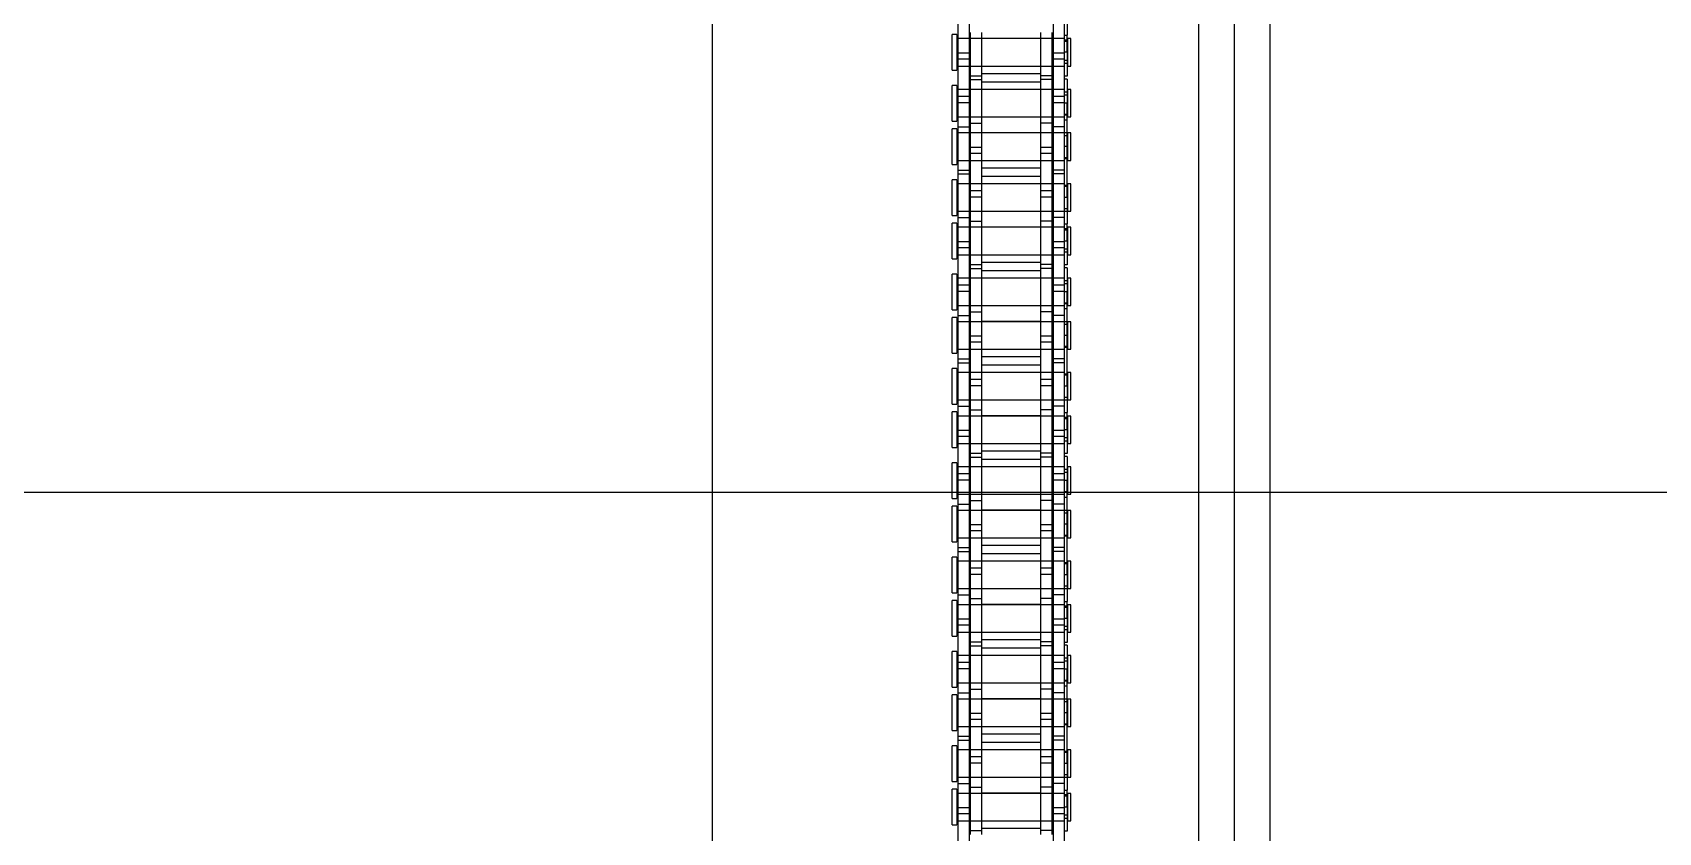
# Model space of a CAD drawing. Header units: metres. Extents: x 0 to 63075, y 0 to 44550.
# Drawn here: x 14017.7 to 14236.6, y 27577.7 to 27685.4 of the extents above; entities that cross this region are included whole.
import ezdxf

# ---------------------------------------------------------------- set-up
doc = ezdxf.new("R2010")
doc.units = ezdxf.units.M
doc.header["$LTSCALE"] = 75
doc.linetypes.add('HIDDEN2', pattern=[4.7625, 3.175, -1.5875])
for name, color, linetype in [('SDM', 7, 'Continuous'), ('SL1', 8, 'Continuous'), ('SL4', 4, 'Continuous'), ('ST1', 7, 'HIDDEN2')]:
    doc.layers.add(name, color=color, linetype=linetype)

# ---------------------------------------------------------------- blocks, each defined once
blk = doc.blocks.new('A$C52ce5e24')
at = {"layer": 'SL1'}
blk.add_line((6234.22, 6071.95), (5672.38, 6071.95), dxfattribs=at)
blk = doc.blocks.new('A$Cb6dca9d5')
at = {"layer": 'SL4'}
for p, q in [((262.77, 215.01), (262.77, 1004.76)), ((328.24, 215), (328.24, 1004.76)), ((337.77, 1004.76), (337.77, 54.76))]:
    blk.add_line(p, q, dxfattribs=at)
at = {"layer": 'ST1'}
for p, q in [((328.24, 215), (328.24, 1004.76)), ((333, 1004.76), (333, 4.76)), ((295.84, 942.86), (295.84, 951.95)), ((297.36, 942.86), (297.36, 951.95)), ((308.64, 942.86), (308.64, 951.95)), ((310.16, 942.86), (310.16, 951.95)), ((310.49, 948.78), (310.49, 945.22)), ((297.51, 939.25), (297.51, 945.6)), ((299.03, 939.25), (299.03, 945.6)), ((306.96, 939.25), (306.96, 945.6)), ((308.48, 939.25), (308.48, 945.6)), ((295, 940.53), (295, 945.33)), ((295.66, 945.33), (295, 945.33)), ((295.66, 945.33), (295.66, 940.53)), ((310.16, 944.77), (295.66, 944.77)), ((297.36, 944.77), (295.84, 944.77)), ((299.03, 944.77), (297.51, 944.77)), ((299.03, 944.82), (306.96, 944.82)), ((306.96, 944.77), (299.03, 944.77)), ((308.48, 944.77), (306.96, 944.77)), ((310.16, 944.77), (308.64, 944.77)), ((310.16, 945.22), (310.49, 945.22)), ((310.49, 944.55), (310.16, 944.55)), ((310.53, 944.4), (310.16, 944.4)), ((310.49, 942.93), (310.49, 945.22)), ((310.53, 944.77), (310.53, 941.08)), ((311, 944.77), (310.53, 944.77)), ((311, 941.08), (311, 944.77)), ((295.84, 942), (295.84, 942.86)), ((295.84, 942.86), (297.36, 942.86)), ((295.84, 932.9), (295.84, 942)), ((297.36, 942), (295.84, 942)), ((297.36, 942), (297.36, 942.86)), ((297.36, 932.9), (297.36, 942)), ((308.64, 942), (308.64, 942.86)), ((308.64, 942.86), (310.16, 942.86)), ((308.64, 932.9), (308.64, 942)), ((310.16, 942), (308.64, 942)), ((310.49, 942.93), (310.16, 942.93)), ((310.16, 942), (310.16, 942.86)), ((310.16, 932.9), (310.16, 942)), ((310.49, 941.82), (310.16, 941.82)), ((310.16, 941.45), (310.53, 941.45)), ((310.49, 942.93), (310.49, 939.7)), ((295, 940.53), (295.66, 940.53)), ((295.66, 941.08), (310.16, 941.08)), ((295.84, 941.08), (297.36, 941.08)), ((297.51, 941.08), (299.03, 941.08)), ((297.51, 939.75), (299.03, 939.75)), ((297.51, 939.25), (299.03, 939.25)), ((297.51, 930.16), (297.51, 939.25)), ((299.03, 930.16), (299.03, 939.25)), ((299.03, 941.08), (306.96, 941.08)), ((306.96, 940.04), (299.03, 940.04)), ((299.03, 938.97), (306.96, 938.97)), ((306.96, 941.08), (308.48, 941.08)), ((308.48, 939.75), (306.96, 939.75)), ((308.48, 939.25), (306.96, 939.25)), ((306.96, 930.16), (306.96, 939.25)), ((308.48, 930.16), (308.48, 939.25)), ((308.64, 941.08), (310.16, 941.08)), ((310.49, 939.7), (310.16, 939.7)), ((310.49, 939.31), (310.16, 939.31)), ((310.49, 939.31), (310.49, 936.08)), ((310.53, 941.08), (311, 941.08)), ((295, 933.68), (295, 938.48)), ((295.66, 938.48), (295, 938.48)), ((295.66, 938.48), (295.66, 933.68)), ((310.16, 937.92), (295.66, 937.92)), ((297.36, 937.92), (295.84, 937.92)), ((295.84, 937.01), (297.36, 937.01)), ((299.03, 937.92), (297.51, 937.92)), ((306.96, 937.92), (299.03, 937.92)), ((308.48, 937.92), (306.96, 937.92)), ((310.16, 937.92), (308.64, 937.92)), ((308.64, 937.01), (310.16, 937.01)), ((310.53, 937.55), (310.16, 937.55)), ((310.49, 937.18), (310.16, 937.18)), ((310.53, 937.92), (310.53, 934.23)), ((311, 937.92), (310.53, 937.92)), ((311, 934.23), (311, 937.92)), ((297.36, 936.15), (295.84, 936.15)), ((310.16, 936.15), (308.64, 936.15)), ((310.49, 936.08), (310.16, 936.08)), ((310.16, 934.6), (310.53, 934.6)), ((310.49, 923.38), (310.49, 936.08)), ((295, 933.68), (295.66, 933.68)), ((295, 927.83), (295, 932.63)), ((295.66, 932.63), (295, 932.63)), ((295.66, 934.23), (310.16, 934.23)), ((295.66, 932.63), (295.66, 927.83)), ((295.84, 934.23), (297.36, 934.23)), ((295.84, 932.9), (297.36, 932.9)), ((295.84, 926.55), (295.84, 932.9)), ((297.36, 926.55), (297.36, 932.9)), ((297.51, 934.23), (299.03, 934.23)), ((297.51, 933.4), (299.03, 933.4)), ((299.03, 934.23), (306.96, 934.23)), ((306.96, 934.19), (299.03, 934.19)), ((306.96, 934.23), (308.48, 934.23)), ((308.48, 933.4), (306.96, 933.4)), ((308.64, 934.23), (310.16, 934.23)), ((310.16, 932.9), (308.64, 932.9)), ((308.64, 926.55), (308.64, 932.9)), ((310.49, 934.46), (310.16, 934.46)), ((310.49, 933.78), (310.16, 933.78)), ((310.16, 926.55), (310.16, 932.9)), ((310.53, 934.23), (311, 934.23)), ((310.16, 932.07), (295.66, 932.07)), ((297.36, 932.07), (295.84, 932.07)), ((299.03, 932.07), (297.51, 932.07)), ((299.03, 932.12), (306.96, 932.12)), ((306.96, 932.07), (299.03, 932.07)), ((308.48, 932.07), (306.96, 932.07)), ((310.49, 932.07), (308.64, 932.07)), ((310.53, 931.7), (310.16, 931.7)), ((310.49, 930.23), (310.16, 930.23)), ((310.53, 932.07), (310.53, 928.38)), ((311, 932.07), (310.53, 932.07)), ((311, 928.38), (311, 932.07)), ((295.66, 928.38), (310.16, 928.38)), ((295.84, 928.38), (297.36, 928.38)), ((297.51, 929.3), (297.51, 930.16)), ((297.51, 930.16), (299.03, 930.16)), ((297.51, 920.2), (297.51, 929.3)), ((299.03, 929.3), (297.51, 929.3)), ((297.51, 928.38), (299.03, 928.38)), ((299.03, 929.3), (299.03, 930.16)), ((299.03, 920.2), (299.03, 929.3)), ((299.03, 928.38), (306.96, 928.38)), ((306.96, 929.3), (306.96, 930.16)), ((306.96, 930.16), (308.48, 930.16)), ((306.96, 920.2), (306.96, 929.3)), ((308.48, 929.3), (306.96, 929.3)), ((306.96, 928.38), (308.48, 928.38)), ((308.48, 929.3), (308.48, 930.16)), ((308.48, 920.2), (308.48, 929.3)), ((308.64, 928.38), (310.16, 928.38)), ((310.16, 928.75), (310.53, 928.75)), ((310.49, 928.61), (310.16, 928.61)), ((310.53, 928.38), (311, 928.38)), ((295, 927.83), (295.66, 927.83)), ((295.84, 927.05), (297.36, 927.05)), ((295.84, 926.55), (297.36, 926.55)), ((295.84, 917.46), (295.84, 926.55)), ((297.36, 917.46), (297.36, 926.55)), ((306.96, 927.34), (299.03, 927.34)), ((299.03, 926.27), (306.96, 926.27)), ((310.16, 927.05), (308.64, 927.05)), ((310.16, 926.55), (308.64, 926.55)), ((308.64, 917.46), (308.64, 926.55)), ((310.16, 917.46), (310.16, 926.55)), ((295, 920.98), (295, 925.78)), ((295.66, 925.78), (295, 925.78)), ((295.66, 925.78), (295.66, 920.98)), ((310.16, 925.22), (295.66, 925.22)), ((297.36, 925.22), (295.84, 925.22)), ((299.03, 925.22), (297.51, 925.22)), ((297.51, 924.31), (299.03, 924.31)), ((306.96, 925.22), (299.03, 925.22)), ((308.48, 925.22), (306.96, 925.22)), ((306.96, 924.31), (308.48, 924.31)), ((310.16, 925.22), (308.64, 925.22)), ((310.49, 925), (310.16, 925)), ((310.53, 924.85), (310.16, 924.85)), ((310.53, 925.22), (310.53, 921.53)), ((311, 925.22), (310.53, 925.22)), ((311, 921.53), (311, 925.22)), ((295.66, 921.53), (310.16, 921.53)), ((295.84, 921.53), (297.36, 921.53)), ((299.03, 923.45), (297.51, 923.45)), ((297.51, 921.53), (299.03, 921.53)), ((299.03, 921.53), (306.96, 921.53)), ((306.96, 921.49), (299.03, 921.49)), ((308.48, 923.45), (306.96, 923.45)), ((306.96, 921.53), (308.48, 921.53)), ((308.64, 921.53), (310.49, 921.53)), ((310.49, 923.38), (310.16, 923.38)), ((310.16, 921.9), (310.53, 921.9)), ((310.49, 923.38), (310.49, 919.82)), ((310.53, 921.53), (311, 921.53)), ((295, 920.98), (295.66, 920.98)), ((295, 915.13), (295, 919.93)), ((295.66, 919.93), (295, 919.93)), ((295.66, 919.93), (295.66, 915.13)), ((310.16, 919.37), (295.66, 919.37)), ((295.84, 920.7), (297.36, 920.7)), ((297.36, 919.37), (295.84, 919.37)), ((297.51, 920.2), (299.03, 920.2)), ((297.51, 913.85), (297.51, 920.2)), ((299.03, 919.37), (297.51, 919.37)), ((299.03, 913.85), (299.03, 920.2)), ((299.03, 919.42), (306.96, 919.42)), ((306.96, 919.37), (299.03, 919.37)), ((308.48, 920.2), (306.96, 920.2)), ((306.96, 913.85), (306.96, 920.2)), ((308.48, 919.37), (306.96, 919.37)), ((308.48, 913.85), (308.48, 920.2)), ((310.16, 920.7), (308.64, 920.7)), ((310.16, 919.37), (308.64, 919.37)), ((310.16, 919.82), (310.49, 919.82)), ((310.49, 917.53), (310.49, 919.82)), ((310.53, 919.37), (310.53, 915.68)), ((311, 919.37), (310.53, 919.37)), ((311, 915.68), (311, 919.37)), ((295.84, 916.6), (295.84, 917.46)), ((295.84, 917.46), (297.36, 917.46)), ((297.36, 916.6), (297.36, 917.46)), ((308.64, 916.6), (308.64, 917.46)), ((308.64, 917.46), (310.16, 917.46)), ((310.49, 919.15), (310.16, 919.15)), ((310.53, 919), (310.16, 919)), ((310.49, 917.53), (310.16, 917.53)), ((310.16, 916.6), (310.16, 917.46)), ((310.49, 917.53), (310.49, 914.3)), ((295, 915.13), (295.66, 915.13)), ((295.66, 915.68), (310.16, 915.68)), ((295.84, 907.5), (295.84, 916.6)), ((297.36, 916.6), (295.84, 916.6)), ((295.84, 915.68), (297.36, 915.68)), ((297.36, 907.5), (297.36, 916.6)), ((297.51, 915.68), (299.03, 915.68)), ((299.03, 915.68), (306.96, 915.68)), ((306.96, 915.68), (308.48, 915.68)), ((308.64, 907.5), (308.64, 916.6)), ((310.16, 916.6), (308.64, 916.6)), ((308.64, 915.68), (310.16, 915.68)), ((310.16, 907.5), (310.16, 916.6)), ((310.49, 916.42), (310.16, 916.42)), ((310.16, 916.05), (310.53, 916.05)), ((310.53, 915.68), (311, 915.68)), ((295, 908.28), (295, 913.08)), ((295.66, 913.08), (295, 913.08)), ((295.66, 913.08), (295.66, 908.28)), ((297.51, 914.35), (299.03, 914.35)), ((297.51, 913.85), (299.03, 913.85)), ((297.51, 904.76), (297.51, 913.85)), ((299.03, 904.76), (299.03, 913.85)), ((306.96, 914.64), (299.03, 914.64)), ((299.03, 913.57), (306.96, 913.57)), ((308.48, 914.35), (306.96, 914.35)), ((308.48, 913.85), (306.96, 913.85)), ((306.96, 904.76), (306.96, 913.85)), ((308.48, 904.76), (308.48, 913.85)), ((310.49, 914.3), (310.16, 914.3)), ((310.49, 913.91), (310.16, 913.91)), ((310.49, 913.91), (310.49, 910.68)), ((310.16, 912.52), (295.66, 912.52)), ((297.36, 912.52), (295.84, 912.52)), ((295.84, 911.61), (297.36, 911.61)), ((297.36, 910.75), (295.84, 910.75)), ((299.03, 912.52), (297.51, 912.52)), ((306.96, 912.52), (299.03, 912.52)), ((308.48, 912.52), (306.96, 912.52)), ((310.16, 912.52), (308.64, 912.52)), ((308.64, 911.61), (310.16, 911.61)), ((310.16, 910.75), (308.64, 910.75)), ((310.53, 912.15), (310.16, 912.15)), ((310.49, 911.78), (310.16, 911.78)), ((310.49, 910.68), (310.16, 910.68)), ((310.49, 897.98), (310.49, 910.68)), ((310.53, 912.52), (310.53, 908.83)), ((311, 912.52), (310.53, 912.52)), ((311, 908.83), (311, 912.52)), ((295.66, 908.83), (310.16, 908.83)), ((295.84, 908.83), (297.36, 908.83)), ((297.51, 908.83), (299.03, 908.83)), ((299.03, 908.83), (306.96, 908.83)), ((306.96, 908.79), (299.03, 908.79)), ((306.96, 908.83), (308.48, 908.83)), ((308.64, 908.83), (310.16, 908.83)), ((310.16, 909.2), (310.53, 909.2)), ((310.49, 909.06), (310.16, 909.06)), ((310.49, 908.38), (310.16, 908.38)), ((310.53, 908.83), (311, 908.83)), ((295, 908.28), (295.66, 908.28)), ((295, 902.43), (295, 907.23)), ((295.66, 907.23), (295, 907.23)), ((295.66, 907.23), (295.66, 902.43)), ((310.16, 906.67), (295.66, 906.67)), ((295.84, 907.5), (297.36, 907.5)), ((295.84, 901.15), (295.84, 907.5)), ((297.36, 906.67), (295.84, 906.67)), ((297.36, 901.15), (297.36, 907.5)), ((297.51, 908), (299.03, 908)), ((299.03, 906.67), (297.51, 906.67)), ((299.03, 906.72), (306.96, 906.72)), ((306.96, 906.67), (299.03, 906.67)), ((308.48, 908), (306.96, 908)), ((308.48, 906.67), (306.96, 906.67)), ((310.16, 907.5), (308.64, 907.5)), ((308.64, 901.15), (308.64, 907.5)), ((310.49, 906.67), (308.64, 906.67)), ((310.16, 901.15), (310.16, 907.5)), ((310.53, 906.3), (310.16, 906.3)), ((310.53, 906.67), (310.53, 902.98)), ((311, 906.67), (310.53, 906.67)), ((311, 902.98), (311, 906.67)), ((297.51, 903.9), (297.51, 904.76)), ((297.51, 904.76), (299.03, 904.76)), ((299.03, 903.9), (299.03, 904.76)), ((306.96, 903.9), (306.96, 904.76)), ((306.96, 904.76), (308.48, 904.76)), ((308.48, 903.9), (308.48, 904.76)), ((310.49, 904.83), (310.16, 904.83)), ((295, 902.43), (295.66, 902.43)), ((295.66, 902.98), (310.16, 902.98)), ((295.84, 902.98), (297.36, 902.98)), ((297.51, 894.8), (297.51, 903.9)), ((299.03, 903.9), (297.51, 903.9)), ((297.51, 902.98), (299.03, 902.98)), ((299.03, 894.8), (299.03, 903.9)), ((299.03, 902.98), (306.96, 902.98)), ((306.96, 901.94), (299.03, 901.94)), ((306.96, 894.8), (306.96, 903.9)), ((308.48, 903.9), (306.96, 903.9)), ((306.96, 902.98), (308.48, 902.98)), ((308.48, 894.8), (308.48, 903.9)), ((308.64, 902.98), (310.16, 902.98)), ((310.16, 903.35), (310.53, 903.35)), ((310.49, 903.21), (310.16, 903.21)), ((310.53, 902.98), (311, 902.98)), ((295, 895.58), (295, 900.38)), ((295.66, 900.38), (295, 900.38)), ((295.66, 900.38), (295.66, 895.58)), ((310.16, 899.82), (295.66, 899.82)), ((295.84, 901.65), (297.36, 901.65)), ((295.84, 901.15), (297.36, 901.15)), ((295.84, 892.06), (295.84, 901.15)), ((297.36, 899.82), (295.84, 899.82)), ((297.36, 892.06), (297.36, 901.15)), ((299.03, 899.82), (297.51, 899.82)), ((299.03, 900.87), (306.96, 900.87)), ((306.96, 899.82), (299.03, 899.82)), ((308.48, 899.82), (306.96, 899.82)), ((310.16, 901.65), (308.64, 901.65)), ((310.16, 901.15), (308.64, 901.15)), ((308.64, 892.06), (308.64, 901.15)), ((310.16, 899.82), (308.64, 899.82)), ((310.16, 892.06), (310.16, 901.15)), ((310.49, 899.6), (310.16, 899.6)), ((310.53, 899.82), (310.53, 896.13)), ((311, 899.82), (310.53, 899.82)), ((311, 896.13), (311, 899.82)), ((297.51, 898.91), (299.03, 898.91)), ((299.03, 898.05), (297.51, 898.05)), ((306.96, 898.91), (308.48, 898.91)), ((308.48, 898.05), (306.96, 898.05)), ((310.53, 899.45), (310.16, 899.45)), ((310.49, 897.98), (310.16, 897.98)), ((310.49, 897.98), (310.49, 894.42)), ((295, 895.58), (295.66, 895.58)), ((295.66, 896.13), (310.16, 896.13)), ((295.84, 896.13), (297.36, 896.13)), ((295.84, 895.3), (297.36, 895.3)), ((297.51, 896.13), (299.03, 896.13)), ((299.03, 896.13), (306.96, 896.13)), ((306.96, 896.09), (299.03, 896.09)), ((306.96, 896.13), (308.48, 896.13)), ((308.64, 896.13), (310.49, 896.13)), ((310.16, 895.3), (308.64, 895.3)), ((310.16, 896.5), (310.53, 896.5)), ((310.53, 896.13), (311, 896.13)), ((295, 889.73), (295, 894.53)), ((295.66, 894.53), (295, 894.53)), ((295.66, 894.53), (295.66, 889.73)), ((310.16, 893.97), (295.66, 893.97)), ((297.36, 893.97), (295.84, 893.97)), ((297.51, 894.8), (299.03, 894.8)), ((297.51, 888.45), (297.51, 894.8)), ((299.03, 893.97), (297.51, 893.97)), ((299.03, 888.45), (299.03, 894.8)), ((299.03, 894.02), (306.96, 894.02)), ((306.96, 893.97), (299.03, 893.97)), ((308.48, 894.8), (306.96, 894.8)), ((306.96, 888.45), (306.96, 894.8)), ((308.48, 893.97), (306.96, 893.97)), ((308.48, 888.45), (308.48, 894.8)), ((310.16, 893.97), (308.64, 893.97)), ((310.16, 894.42), (310.49, 894.42)), ((310.49, 893.75), (310.16, 893.75)), ((310.53, 893.6), (310.16, 893.6)), ((310.49, 892.13), (310.49, 894.42)), ((310.53, 893.97), (310.53, 890.28)), ((311, 893.97), (310.53, 893.97)), ((311, 890.28), (311, 893.97)), ((295.84, 891.2), (295.84, 892.06)), ((295.84, 892.06), (297.36, 892.06)), ((295.84, 882.1), (295.84, 891.2)), ((297.36, 891.2), (295.84, 891.2)), ((297.36, 891.2), (297.36, 892.06)), ((297.36, 882.1), (297.36, 891.2)), ((308.64, 891.2), (308.64, 892.06)), ((308.64, 892.06), (310.16, 892.06)), ((308.64, 882.1), (308.64, 891.2)), ((310.16, 891.2), (308.64, 891.2)), ((310.49, 892.13), (310.16, 892.13)), ((310.16, 891.2), (310.16, 892.06)), ((310.16, 882.1), (310.16, 891.2)), ((310.49, 891.02), (310.16, 891.02)), ((310.49, 892.13), (310.49, 888.9)), ((295, 889.73), (295.66, 889.73)), ((295.66, 890.28), (310.16, 890.28)), ((295.84, 890.28), (297.36, 890.28)), ((297.51, 890.28), (299.03, 890.28)), ((297.51, 888.95), (299.03, 888.95)), ((299.03, 890.28), (306.96, 890.28)), ((306.96, 889.24), (299.03, 889.24)), ((306.96, 890.28), (308.48, 890.28)), ((308.48, 888.95), (306.96, 888.95)), ((308.64, 890.28), (310.16, 890.28)), ((310.16, 890.65), (310.53, 890.65)), ((310.49, 888.9), (310.16, 888.9)), ((310.53, 890.28), (311, 890.28)), ((295, 882.88), (295, 887.68)), ((295.66, 887.68), (295, 887.68)), ((295.66, 887.68), (295.66, 882.88)), ((310.16, 887.12), (295.66, 887.12)), ((297.36, 887.12), (295.84, 887.12)), ((297.51, 888.45), (299.03, 888.45)), ((297.51, 879.36), (297.51, 888.45)), ((299.03, 887.12), (297.51, 887.12)), ((299.03, 879.36), (299.03, 888.45)), ((299.03, 888.17), (306.96, 888.17)), ((306.96, 887.12), (299.03, 887.12)), ((308.48, 888.45), (306.96, 888.45)), ((306.96, 879.36), (306.96, 888.45)), ((308.48, 887.12), (306.96, 887.12)), ((308.48, 879.36), (308.48, 888.45)), ((310.16, 887.12), (308.64, 887.12)), ((310.49, 888.51), (310.16, 888.51)), ((310.53, 886.75), (310.16, 886.75)), ((310.49, 888.51), (310.49, 885.28)), ((310.53, 887.12), (310.53, 883.43)), ((311, 887.12), (310.53, 887.12)), ((311, 883.43), (311, 887.12)), ((295.84, 886.21), (297.36, 886.21)), ((297.36, 885.35), (295.84, 885.35)), ((308.64, 886.21), (310.16, 886.21)), ((310.16, 885.35), (308.64, 885.35)), ((310.49, 886.38), (310.16, 886.38)), ((310.49, 885.28), (310.16, 885.28)), ((310.49, 872.58), (310.49, 885.28)), ((295, 882.88), (295.66, 882.88)), ((295.66, 883.43), (310.16, 883.43)), ((295.84, 883.43), (297.36, 883.43)), ((295.84, 882.1), (297.36, 882.1)), ((295.84, 875.75), (295.84, 882.1)), ((297.36, 875.75), (297.36, 882.1)), ((297.51, 883.43), (299.03, 883.43)), ((297.51, 882.6), (299.03, 882.6)), ((299.03, 883.43), (306.96, 883.43)), ((306.96, 883.39), (299.03, 883.39)), ((306.96, 883.43), (308.48, 883.43)), ((308.48, 882.6), (306.96, 882.6)), ((308.64, 883.43), (310.16, 883.43)), ((310.16, 882.1), (308.64, 882.1)), ((308.64, 875.75), (308.64, 882.1)), ((310.16, 883.8), (310.53, 883.8)), ((310.49, 883.66), (310.16, 883.66)), ((310.49, 882.98), (310.16, 882.98)), ((310.16, 875.75), (310.16, 882.1)), ((310.53, 883.43), (311, 883.43)), ((295, 877.03), (295, 881.83)), ((295.66, 881.83), (295, 881.83)), ((295.66, 881.83), (295.66, 877.03)), ((310.16, 881.27), (295.66, 881.27)), ((297.36, 881.27), (295.84, 881.27)), ((299.03, 881.27), (297.51, 881.27)), ((299.03, 881.32), (306.96, 881.32)), ((306.96, 881.27), (299.03, 881.27)), ((308.48, 881.27), (306.96, 881.27)), ((310.49, 881.27), (308.64, 881.27)), ((310.53, 880.9), (310.16, 880.9)), ((310.53, 881.27), (310.53, 877.58)), ((311, 881.27), (310.53, 881.27)), ((311, 877.58), (311, 881.27)), ((297.51, 878.5), (297.51, 879.36)), ((297.51, 879.36), (299.03, 879.36)), ((297.51, 869.4), (297.51, 878.5)), ((299.03, 878.5), (297.51, 878.5)), ((299.03, 878.5), (299.03, 879.36)), ((299.03, 869.4), (299.03, 878.5)), ((306.96, 878.5), (306.96, 879.36)), ((306.96, 879.36), (308.48, 879.36)), ((306.96, 869.4), (306.96, 878.5)), ((308.48, 878.5), (306.96, 878.5)), ((308.48, 878.5), (308.48, 879.36)), ((308.48, 869.4), (308.48, 878.5)), ((310.49, 879.43), (310.16, 879.43)), ((310.16, 877.95), (310.53, 877.95)), ((310.49, 877.81), (310.16, 877.81)), ((295, 877.03), (295.66, 877.03)), ((295.66, 877.58), (310.16, 877.58)), ((295.84, 877.58), (297.36, 877.58)), ((295.84, 876.25), (297.36, 876.25)), ((295.84, 875.75), (297.36, 875.75)), ((295.84, 866.66), (295.84, 875.75)), ((297.36, 866.66), (297.36, 875.75)), ((297.51, 877.58), (299.03, 877.58)), ((299.03, 877.58), (306.96, 877.58)), ((306.96, 876.54), (299.03, 876.54)), ((306.96, 877.58), (308.48, 877.58)), ((308.64, 877.58), (310.16, 877.58)), ((310.16, 876.25), (308.64, 876.25)), ((310.16, 875.75), (308.64, 875.75)), ((308.64, 866.66), (308.64, 875.75)), ((310.16, 866.66), (310.16, 875.75)), ((310.53, 877.58), (311, 877.58)), ((295, 870.18), (295, 874.98)), ((295.66, 874.98), (295, 874.98)), ((295.66, 874.98), (295.66, 870.18)), ((310.16, 874.42), (295.66, 874.42)), ((297.36, 874.42), (295.84, 874.42)), ((299.03, 874.42), (297.51, 874.42)), ((297.51, 873.51), (299.03, 873.51)), ((299.03, 875.47), (306.96, 875.47)), ((306.96, 874.42), (299.03, 874.42)), ((308.48, 874.42), (306.96, 874.42)), ((306.96, 873.51), (308.48, 873.51)), ((310.16, 874.42), (308.64, 874.42)), ((310.49, 874.2), (310.16, 874.2)), ((310.53, 874.05), (310.16, 874.05)), ((310.53, 874.42), (310.53, 870.73)), ((311, 874.42), (310.53, 874.42)), ((311, 870.73), (311, 874.42)), ((299.03, 872.65), (297.51, 872.65)), ((308.48, 872.65), (306.96, 872.65)), ((310.49, 872.58), (310.16, 872.58)), ((310.16, 871.1), (310.53, 871.1)), ((310.49, 872.58), (310.49, 869.02)), ((295, 870.18), (295.66, 870.18)), ((295, 864.33), (295, 869.13)), ((295.66, 869.13), (295, 869.13)), ((295.66, 870.73), (310.16, 870.73)), ((295.66, 869.13), (295.66, 864.33)), ((295.84, 870.73), (297.36, 870.73)), ((295.84, 869.9), (297.36, 869.9)), ((297.51, 870.73), (299.03, 870.73)), ((297.51, 869.4), (299.03, 869.4)), ((297.51, 863.05), (297.51, 869.4)), ((299.03, 863.05), (299.03, 869.4)), ((299.03, 870.73), (306.96, 870.73)), ((306.96, 870.69), (299.03, 870.69)), ((306.96, 870.73), (308.48, 870.73)), ((308.48, 869.4), (306.96, 869.4)), ((306.96, 863.05), (306.96, 869.4)), ((308.48, 863.05), (308.48, 869.4)), ((308.64, 870.73), (310.49, 870.73)), ((310.16, 869.9), (308.64, 869.9)), ((310.16, 869.02), (310.49, 869.02)), ((310.49, 866.73), (310.49, 869.02)), ((310.53, 870.73), (311, 870.73)), ((310.16, 868.57), (295.66, 868.57)), ((297.36, 868.57), (295.84, 868.57)), ((299.03, 868.57), (297.51, 868.57)), ((299.03, 868.62), (306.96, 868.62)), ((306.96, 868.57), (299.03, 868.57)), ((308.48, 868.57), (306.96, 868.57)), ((310.16, 868.57), (308.64, 868.57)), ((310.49, 868.35), (310.16, 868.35)), ((310.53, 868.2), (310.16, 868.2)), ((310.49, 866.73), (310.16, 866.73)), ((310.49, 866.73), (310.49, 863.5)), ((310.53, 868.57), (310.53, 864.88)), ((311, 868.57), (310.53, 868.57)), ((311, 864.88), (311, 868.57)), ((295.66, 864.88), (310.16, 864.88)), ((295.84, 865.8), (295.84, 866.66)), ((295.84, 866.66), (297.36, 866.66)), ((295.84, 856.7), (295.84, 865.8)), ((297.36, 865.8), (295.84, 865.8)), ((295.84, 864.88), (297.36, 864.88)), ((297.36, 865.8), (297.36, 866.66)), ((297.36, 856.7), (297.36, 865.8)), ((297.51, 864.88), (299.03, 864.88)), ((299.03, 864.88), (306.96, 864.88)), ((306.96, 864.88), (308.48, 864.88)), ((308.64, 865.8), (308.64, 866.66)), ((308.64, 866.66), (310.16, 866.66)), ((308.64, 856.7), (308.64, 865.8)), ((310.16, 865.8), (308.64, 865.8)), ((308.64, 864.88), (310.16, 864.88)), ((310.16, 865.8), (310.16, 866.66)), ((310.16, 856.7), (310.16, 865.8)), ((310.49, 865.62), (310.16, 865.62)), ((310.16, 865.25), (310.53, 865.25)), ((310.53, 864.88), (311, 864.88)), ((295, 864.33), (295.66, 864.33)), ((297.51, 863.55), (299.03, 863.55)), ((297.51, 863.05), (299.03, 863.05)), ((297.51, 853.96), (297.51, 863.05)), ((299.03, 853.96), (299.03, 863.05)), ((306.96, 863.84), (299.03, 863.84)), ((299.03, 862.77), (306.96, 862.77)), ((308.48, 863.55), (306.96, 863.55)), ((308.48, 863.05), (306.96, 863.05)), ((306.96, 853.96), (306.96, 863.05)), ((308.48, 853.96), (308.48, 863.05)), ((310.49, 863.5), (310.16, 863.5)), ((310.49, 863.11), (310.16, 863.11)), ((310.49, 863.11), (310.49, 859.88)), ((295, 857.48), (295, 862.28)), ((295.66, 862.28), (295, 862.28)), ((295.66, 862.28), (295.66, 857.48)), ((310.16, 861.72), (295.66, 861.72)), ((297.36, 861.72), (295.84, 861.72)), ((295.84, 860.81), (297.36, 860.81)), ((299.03, 861.72), (297.51, 861.72)), ((306.96, 861.72), (299.03, 861.72)), ((308.48, 861.72), (306.96, 861.72)), ((310.16, 861.72), (308.64, 861.72)), ((308.64, 860.81), (310.16, 860.81)), ((310.53, 861.35), (310.16, 861.35)), ((310.49, 860.98), (310.16, 860.98)), ((310.53, 861.72), (310.53, 858.03)), ((311, 861.72), (310.53, 861.72)), ((311, 858.03), (311, 861.72)), ((295.66, 858.03), (310.16, 858.03)), ((297.36, 859.95), (295.84, 859.95)), ((295.84, 858.03), (297.36, 858.03)), ((297.51, 858.03), (299.03, 858.03)), ((299.03, 858.03), (306.96, 858.03)), ((306.96, 857.99), (299.03, 857.99)), ((306.96, 858.03), (308.48, 858.03)), ((310.16, 859.95), (308.64, 859.95)), ((308.64, 858.03), (310.16, 858.03)), ((310.49, 859.88), (310.16, 859.88)), ((310.16, 858.4), (310.53, 858.4)), ((310.49, 858.26), (310.16, 858.26)), ((310.49, 847.18), (310.49, 859.88)), ((310.53, 858.03), (311, 858.03)), ((295, 857.48), (295.66, 857.48)), ((295, 851.63), (295, 856.43)), ((295.66, 856.43), (295, 856.43)), ((295.66, 856.43), (295.66, 851.63)), ((310.16, 855.87), (295.66, 855.87)), ((295.84, 856.7), (297.36, 856.7)), ((295.84, 850.35), (295.84, 856.7)), ((297.36, 855.87), (295.84, 855.87)), ((297.36, 850.35), (297.36, 856.7)), ((297.51, 857.2), (299.03, 857.2)), ((299.03, 855.87), (297.51, 855.87)), ((299.03, 855.92), (306.96, 855.92)), ((306.96, 855.87), (299.03, 855.87)), ((308.48, 857.2), (306.96, 857.2)), ((308.48, 855.87), (306.96, 855.87)), ((310.16, 856.7), (308.64, 856.7)), ((308.64, 850.35), (308.64, 856.7)), ((310.49, 855.87), (308.64, 855.87)), ((310.49, 857.58), (310.16, 857.58)), ((310.16, 850.35), (310.16, 856.7)), ((310.53, 855.87), (310.53, 852.18)), ((311, 855.87), (310.53, 855.87)), ((311, 852.18), (311, 855.87)), ((297.51, 853.1), (297.51, 853.96)), ((297.51, 853.96), (299.03, 853.96)), ((299.03, 853.1), (299.03, 853.96)), ((306.96, 853.1), (306.96, 853.96)), ((306.96, 853.96), (308.48, 853.96)), ((308.48, 853.1), (308.48, 853.96)), ((310.53, 855.5), (310.16, 855.5)), ((310.49, 854.03), (310.16, 854.03)), ((295, 851.63), (295.66, 851.63)), ((295.66, 852.18), (310.16, 852.18)), ((295.84, 852.18), (297.36, 852.18)), ((297.51, 844), (297.51, 853.1)), ((299.03, 853.1), (297.51, 853.1)), ((297.51, 852.18), (299.03, 852.18)), ((299.03, 844), (299.03, 853.1)), ((299.03, 852.18), (306.96, 852.18)), ((306.96, 844), (306.96, 853.1)), ((308.48, 853.1), (306.96, 853.1)), ((306.96, 852.18), (308.48, 852.18)), ((308.48, 844), (308.48, 853.1)), ((308.64, 852.18), (310.16, 852.18)), ((310.16, 852.55), (310.53, 852.55)), ((310.49, 852.41), (310.16, 852.41)), ((310.53, 852.18), (311, 852.18)), ((295, 844.78), (295, 849.58)), ((295.66, 849.58), (295, 849.58)), ((295.66, 849.58), (295.66, 844.78)), ((295.84, 850.85), (297.36, 850.85)), ((295.84, 850.35), (297.36, 850.35)), ((295.84, 841.26), (295.84, 850.35)), ((297.36, 841.26), (297.36, 850.35)), ((306.96, 851.14), (299.03, 851.14)), ((299.03, 850.07), (306.96, 850.07)), ((310.16, 850.85), (308.64, 850.85)), ((310.16, 850.35), (308.64, 850.35)), ((308.64, 841.26), (308.64, 850.35)), ((310.16, 841.26), (310.16, 850.35)), ((310.16, 849.02), (295.66, 849.02)), ((297.36, 849.02), (295.84, 849.02)), ((299.03, 849.02), (297.51, 849.02)), ((297.51, 848.11), (299.03, 848.11)), ((299.03, 847.25), (297.51, 847.25)), ((306.96, 849.02), (299.03, 849.02)), ((308.48, 849.02), (306.96, 849.02)), ((306.96, 848.11), (308.48, 848.11)), ((308.48, 847.25), (306.96, 847.25)), ((310.16, 849.02), (308.64, 849.02)), ((310.49, 848.8), (310.16, 848.8)), ((310.53, 848.65), (310.16, 848.65)), ((310.49, 847.18), (310.16, 847.18)), ((310.49, 847.18), (310.49, 843.62)), ((310.53, 849.02), (310.53, 845.33)), ((311, 849.02), (310.53, 849.02)), ((311, 845.33), (311, 849.02)), ((295.66, 845.33), (310.16, 845.33)), ((295.84, 845.33), (297.36, 845.33)), ((297.51, 845.33), (299.03, 845.33)), ((299.03, 845.33), (306.96, 845.33)), ((306.96, 845.29), (299.03, 845.29)), ((306.96, 845.33), (308.48, 845.33)), ((308.64, 845.33), (310.49, 845.33)), ((310.16, 845.7), (310.53, 845.7)), ((310.53, 845.33), (311, 845.33)), ((295, 844.78), (295.66, 844.78)), ((295, 838.93), (295, 843.73)), ((295.66, 843.73), (295, 843.73)), ((295.66, 843.73), (295.66, 838.93)), ((310.16, 843.17), (295.66, 843.17)), ((295.84, 844.5), (297.36, 844.5)), ((297.36, 843.17), (295.84, 843.17)), ((297.51, 844), (299.03, 844)), ((297.51, 837.65), (297.51, 844)), ((299.03, 843.17), (297.51, 843.17)), ((299.03, 837.65), (299.03, 844)), ((299.03, 843.22), (306.96, 843.22)), ((306.96, 843.17), (299.03, 843.17)), ((308.48, 844), (306.96, 844)), ((306.96, 837.65), (306.96, 844)), ((308.48, 843.17), (306.96, 843.17)), ((308.48, 837.65), (308.48, 844)), ((310.16, 844.5), (308.64, 844.5)), ((310.16, 843.17), (308.64, 843.17)), ((310.16, 843.62), (310.49, 843.62)), ((310.49, 842.95), (310.16, 842.95)), ((310.53, 842.8), (310.16, 842.8)), ((310.49, 841.33), (310.49, 843.62)), ((310.53, 843.17), (310.53, 839.48)), ((311, 843.17), (310.53, 843.17)), ((311, 839.48), (311, 843.17)), ((295.84, 840.4), (295.84, 841.26)), ((295.84, 841.26), (297.36, 841.26)), ((297.36, 840.4), (297.36, 841.26)), ((308.64, 840.4), (308.64, 841.26)), ((308.64, 841.26), (310.16, 841.26)), ((310.49, 841.33), (310.16, 841.33)), ((310.16, 840.4), (310.16, 841.26)), ((310.49, 841.33), (310.49, 838.1)), ((295, 838.93), (295.66, 838.93)), ((295.66, 839.48), (310.16, 839.48)), ((295.84, 831.3), (295.84, 840.4)), ((297.36, 840.4), (295.84, 840.4)), ((295.84, 839.48), (297.36, 839.48)), ((297.36, 831.3), (297.36, 840.4)), ((297.51, 839.48), (299.03, 839.48)), ((299.03, 839.48), (306.96, 839.48)), ((306.96, 838.44), (299.03, 838.44)), ((306.96, 839.48), (308.48, 839.48)), ((308.64, 831.3), (308.64, 840.4)), ((310.16, 840.4), (308.64, 840.4)), ((308.64, 839.48), (310.16, 839.48)), ((310.16, 831.3), (310.16, 840.4)), ((310.49, 840.22), (310.16, 840.22)), ((310.16, 839.85), (310.53, 839.85)), ((310.53, 839.48), (311, 839.48)), ((297.51, 838.15), (299.03, 838.15)), ((308.48, 838.15), (306.96, 838.15)), ((310.49, 838.1), (310.16, 838.1))]:
    blk.add_line(p, q, dxfattribs=at)

msp = doc.modelspace()

# ---------------------------------------------------------------- block references
at = {"layer": 'SDM'}
for name, p in [('A$C52ce5e24', (8259.51, 21551.5)), ('A$Cb6dca9d5', (13846.47, 26739.77))]:
    msp.add_blockref(name, p, dxfattribs=at)

doc.saveas('drawing.dxf')
